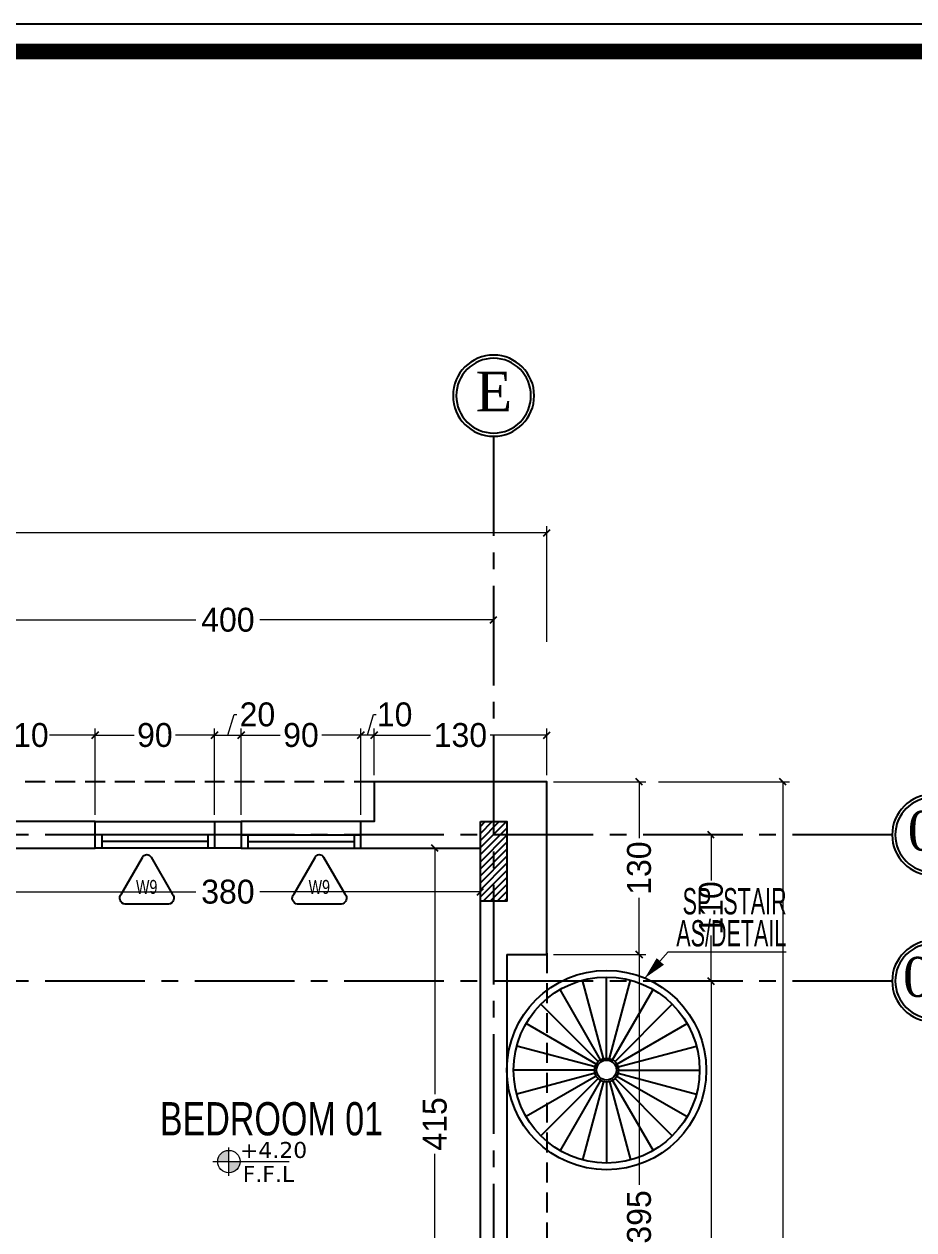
# Model space of a CAD drawing. Header units: centimetres. Extents: x 7997 to 116674, y 1017 to 13844.
# Drawn here: x 39630 to 40299, y 9865 to 10772 of the extents above; entities that cross this region are included whole.
import ezdxf
from ezdxf.enums import TextEntityAlignment as Align

# ---------------------------------------------------------------- set-up
doc = ezdxf.new("R2010")
doc.units = ezdxf.units.CM
doc.header["$LTSCALE"] = 200
doc.header["$PDMODE"] = 2
doc.linetypes.add('A-106-Typical Floor Plan$0$HIDDEN', pattern=[0.375, 0.25, -0.125])
doc.linetypes.add('CENTER2', pattern=[1.125, 0.75, -0.125, 0.125, -0.125])
for name, color, linetype in [('$0$GRID', 9, 'Continuous'), ('$0$GRID @ 1', 9, 'Continuous'), ('AXIS', 9, 'CENTER2'), ('COL', 1, 'Continuous'), ('DIM', 11, 'Continuous'), ('ELE', 6, 'Continuous'), ('ELE-COLUM', 7, 'Continuous'), ('STAIRS', 7, 'Continuous'), ('STEP', 7, 'Continuous'), ('WIN', 6, 'Continuous'), ('WINDOR', 6, 'Continuous')]:
    doc.layers.add(name, color=color, linetype=linetype)
for name, color, linetype, lineweight in [('HA', 251, 'Continuous', 0), ('HATCH', 8, 'Continuous', 5), ('TEXT', 6, 'Continuous', 18), ('WALL', 3, 'Continuous', 25)]:
    doc.layers.add(name, color=color, linetype=linetype, lineweight=lineweight)
doc.styles.add('$0$GRID', font='times.ttf', dxfattribs={"height": 40})
doc.styles.add('sheet notes', font='verdana.ttf')
doc.styles.add('style8', font='swisscl.ttf', dxfattribs={"width": 0.8})
doc.styles.add('SWISS', font='swisscl.ttf')
doc.styles.add('T1', font='times.ttf')
doc.styles.add('T2', font='')
doc.styles.get('T2').set_extended_font_data('Elisia')
doc.dimstyles.new('NORMAL', dxfattribs={"dimtxt": 18, "dimasz": 5, "dimexe": 5, "dimexo": 5, "dimgap": 1, "dimtad": 0, "dimdec": 0, "dimdsep": 46, "dimtxsty": 'T2', "dimblk1": 'OBLIQUE', "dimblk2": 'OBLIQUE', "dimsah": 1, "dimcen": 0.09, "dimclrd": 4, "dimclre": 4, "dimclrt": 6, "dimadec": 0, "dimazin": 0, "dimtfac": 1, "dimtdec": 0, "dimtofl": 0, "dimtmove": 1, "dimatfit": 2, "dimldrblk": 'OPEN30', "dimfxl": 0, "dimtolj": 1, "dimtzin": 0, "dimlwd": 5, "dimlwe": 5, "dimarcsym": 0})

# ---------------------------------------------------------------- blocks, each defined once
blk = doc.blocks.new('SDF')
at = {"layer": 'TEXT'}
h = blk.add_hatch(color=256, dxfattribs=at)
h.paths.add_polyline_path([(0, 0), (-11.2, 0, -0.414214), (0, 11.3)])
h.paths.add_polyline_path([(0, 0), (11.2, 0, -0.414214), (0, -11.2)])
for p, q in [((0, -14.2), (0, 14.2)), ((-16.1, 0), (60.5, 0))]:
    blk.add_line(p, q, dxfattribs=at)
blk.add_circle((0, 0), 11.2, dxfattribs=at)
blk = doc.blocks.new('_OBLIQUE')
at = {"color": 0, "linetype": 'ByBlock'}
blk.add_line((-0.5, -0.5), (0.5, 0.5), dxfattribs=at)
blk = doc.blocks.new('*D58')
at = {"layer": 'Defpoints', "color": 0, "transparency": 16777216}
for p in [(39938.77, 10152), (39973, 10152), (39973, 9737)]:
    blk.add_point(p, dxfattribs=at)
at = {"layer": 'DIM', "color": 4, "lineweight": 5, "transparency": 16777216}
for p, q in [((39968, 10152), (39933.77, 10152)), ((39938.77, 10152), (39938.77, 9966.93)), ((39938.77, 9737), (39938.77, 9922.07)), ((39968, 9737), (39933.77, 9737))]:
    blk.add_line(p, q, dxfattribs=at)
at = {"layer": 'DIM', "color": 4, "lineweight": 5, "transparency": 16777216, "xscale": 5, "yscale": 5, "zscale": 5}
for p, rotation in [((39938.77, 10152), 90), ((39938.77, 9737), 270)]:
    blk.add_blockref('_OBLIQUE', p, dxfattribs=dict(at, rotation=rotation))
at = {"layer": 'DIM', "color": 6, "transparency": 16777216, "insert": (39938.77, 9944.5), "char_height": 18, "attachment_point": 5, "rotation": 90, "style": 'T2'}
blk.add_mtext('\\A1;415', dxfattribs=at)
blk = doc.blocks.new('_Open30')
at = {"color": 0, "linetype": 'ByBlock', "lineweight": -2}
for p, q in [((-1, 0.27), (0, 0)), ((0, 0), (-1, -0.27)), ((0, 0), (-1, 0))]:
    blk.add_line(p, q, dxfattribs=at)
blk = doc.blocks.new('*D59')
at = {"layer": 'Defpoints', "color": 0, "transparency": 16777216}
for p in [(39593, 10152), (39973, 10152), (39973, 10119.16)]:
    blk.add_point(p, dxfattribs=at)
at = {"layer": 'DIM', "color": 4, "lineweight": 5, "transparency": 16777216}
for p, q in [((39593, 10147), (39593, 10114.16)), ((39973, 10147), (39973, 10114.16)), ((39593, 10119.16), (39758.86, 10119.16)), ((39973, 10119.16), (39807.14, 10119.16))]:
    blk.add_line(p, q, dxfattribs=at)
at = {"layer": 'DIM', "color": 4, "lineweight": 5, "transparency": 16777216, "xscale": 5, "yscale": 5, "zscale": 5, "rotation": 180}
blk.add_blockref('_OBLIQUE', (39593, 10119.16), dxfattribs=at)
at = {"layer": 'DIM', "color": 4, "lineweight": 5, "transparency": 16777216, "xscale": 5, "yscale": 5, "zscale": 5}
blk.add_blockref('_OBLIQUE', (39973, 10119.16), dxfattribs=at)
at = {"layer": 'DIM', "color": 6, "transparency": 16777216, "insert": (39783, 10119.16), "char_height": 18, "attachment_point": 5, "style": 'T2'}
blk.add_mtext('\\A1;380', dxfattribs=at)
blk = doc.blocks.new('*D481')
at = {"layer": 'Defpoints', "color": 0, "transparency": 16777216}
for p in [(39683, 10237.04), (39573, 10172), (39683, 10172)]:
    blk.add_point(p, dxfattribs=at)
at = {"layer": 'DIM', "color": 4, "lineweight": 5, "transparency": 16777216}
for p, q in [((39573, 10177), (39573, 10242.04)), ((39573, 10237.04), (39607.29, 10237.04)), ((39683, 10237.04), (39648.71, 10237.04)), ((39683, 10177), (39683, 10242.04))]:
    blk.add_line(p, q, dxfattribs=at)
at = {"layer": 'DIM', "color": 4, "lineweight": 5, "transparency": 16777216, "xscale": 5, "yscale": 5, "zscale": 5, "rotation": 180}
blk.add_blockref('_OBLIQUE', (39573, 10237.04), dxfattribs=at)
at = {"layer": 'DIM', "color": 4, "lineweight": 5, "transparency": 16777216, "xscale": 5, "yscale": 5, "zscale": 5}
blk.add_blockref('_OBLIQUE', (39683, 10237.04), dxfattribs=at)
at = {"layer": 'DIM', "color": 6, "transparency": 16777216, "insert": (39628, 10237.04), "char_height": 18, "attachment_point": 5, "style": 'T2'}
blk.add_mtext('\\A1;110', dxfattribs=at)
blk = doc.blocks.new('*D482')
at = {"layer": 'Defpoints', "color": 0, "transparency": 16777216}
for p in [(39773, 10237.04), (39683, 10172), (39773, 10172)]:
    blk.add_point(p, dxfattribs=at)
at = {"layer": 'DIM', "color": 4, "lineweight": 5, "transparency": 16777216}
for p, q in [((39683, 10177), (39683, 10242.04)), ((39683, 10237.04), (39712.43, 10237.04)), ((39773, 10237.04), (39743.57, 10237.04)), ((39773, 10177), (39773, 10242.04))]:
    blk.add_line(p, q, dxfattribs=at)
at = {"layer": 'DIM', "color": 4, "lineweight": 5, "transparency": 16777216, "xscale": 5, "yscale": 5, "zscale": 5, "rotation": 180}
blk.add_blockref('_OBLIQUE', (39683, 10237.04), dxfattribs=at)
at = {"layer": 'DIM', "color": 4, "lineweight": 5, "transparency": 16777216, "xscale": 5, "yscale": 5, "zscale": 5}
blk.add_blockref('_OBLIQUE', (39773, 10237.04), dxfattribs=at)
at = {"layer": 'DIM', "color": 6, "transparency": 16777216, "insert": (39728, 10237.04), "char_height": 18, "attachment_point": 5, "style": 'T2'}
blk.add_mtext('\\A1;90', dxfattribs=at)
blk = doc.blocks.new('*D483')
at = {"layer": 'Defpoints', "color": 0, "transparency": 16777216}
for p in [(39793, 10237.04), (39773, 10172), (39793, 10172)]:
    blk.add_point(p, dxfattribs=at)
at = {"layer": 'DIM', "color": 4, "lineweight": 5, "transparency": 16777216}
for p, q in [((39783, 10237.04), (39787.65, 10252.54)), ((39787.65, 10252.54), (39789.65, 10252.54)), ((39773, 10177), (39773, 10242.04)), ((39773, 10237.04), (39793, 10237.04)), ((39793, 10177), (39793, 10242.04))]:
    blk.add_line(p, q, dxfattribs=at)
at = {"layer": 'DIM', "color": 4, "lineweight": 5, "transparency": 16777216, "xscale": 5, "yscale": 5, "zscale": 5, "rotation": 180}
blk.add_blockref('_OBLIQUE', (39773, 10237.04), dxfattribs=at)
at = {"layer": 'DIM', "color": 4, "lineweight": 5, "transparency": 16777216, "xscale": 5, "yscale": 5, "zscale": 5}
blk.add_blockref('_OBLIQUE', (39793, 10237.04), dxfattribs=at)
at = {"layer": 'DIM', "color": 6, "transparency": 16777216, "insert": (39805.22, 10252.54), "char_height": 18, "attachment_point": 5, "style": 'T2'}
blk.add_mtext('\\A1;20', dxfattribs=at)
blk = doc.blocks.new('*D484')
at = {"layer": 'Defpoints', "color": 0, "transparency": 16777216}
for p in [(39883, 10237.04), (39793, 10172), (39883, 10172)]:
    blk.add_point(p, dxfattribs=at)
at = {"layer": 'DIM', "color": 4, "lineweight": 5, "transparency": 16777216}
for p, q in [((39793, 10177), (39793, 10242.04)), ((39793, 10237.04), (39822.43, 10237.04)), ((39883, 10237.04), (39853.57, 10237.04)), ((39883, 10177), (39883, 10242.04))]:
    blk.add_line(p, q, dxfattribs=at)
at = {"layer": 'DIM', "color": 4, "lineweight": 5, "transparency": 16777216, "xscale": 5, "yscale": 5, "zscale": 5, "rotation": 180}
blk.add_blockref('_OBLIQUE', (39793, 10237.04), dxfattribs=at)
at = {"layer": 'DIM', "color": 4, "lineweight": 5, "transparency": 16777216, "xscale": 5, "yscale": 5, "zscale": 5}
blk.add_blockref('_OBLIQUE', (39883, 10237.04), dxfattribs=at)
at = {"layer": 'DIM', "color": 6, "transparency": 16777216, "insert": (39838, 10237.04), "char_height": 18, "attachment_point": 5, "style": 'T2'}
blk.add_mtext('\\A1;90', dxfattribs=at)
blk = doc.blocks.new('*D485')
at = {"layer": 'Defpoints', "color": 0, "transparency": 16777216}
for p in [(40023, 10237.04), (39893, 10202), (40023, 10202)]:
    blk.add_point(p, dxfattribs=at)
at = {"layer": 'DIM', "color": 4, "lineweight": 5, "transparency": 16777216}
for p, q in [((39893, 10207), (39893, 10242.04)), ((39893, 10237.04), (39935.57, 10237.04)), ((40023, 10237.04), (39980.43, 10237.04)), ((40023, 10207), (40023, 10242.04))]:
    blk.add_line(p, q, dxfattribs=at)
at = {"layer": 'DIM', "color": 4, "lineweight": 5, "transparency": 16777216, "xscale": 5, "yscale": 5, "zscale": 5, "rotation": 180}
blk.add_blockref('_OBLIQUE', (39893, 10237.04), dxfattribs=at)
at = {"layer": 'DIM', "color": 4, "lineweight": 5, "transparency": 16777216, "xscale": 5, "yscale": 5, "zscale": 5}
blk.add_blockref('_OBLIQUE', (40023, 10237.04), dxfattribs=at)
at = {"layer": 'DIM', "color": 6, "transparency": 16777216, "insert": (39958, 10237.04), "char_height": 18, "attachment_point": 5, "style": 'T2'}
blk.add_mtext('\\A1;130', dxfattribs=at)
blk = doc.blocks.new('*D794')
at = {"layer": 'Defpoints', "color": 0, "transparency": 16777216}
for p in [(40023, 10202), (40023, 10072), (40092.53, 10072)]:
    blk.add_point(p, dxfattribs=at)
at = {"layer": 'DIM', "color": 4, "lineweight": 5, "transparency": 16777216}
for p, q in [((40028, 10202), (40097.53, 10202)), ((40092.53, 10202), (40092.53, 10159.43)), ((40092.53, 10072), (40092.53, 10114.57)), ((40028, 10072), (40097.53, 10072))]:
    blk.add_line(p, q, dxfattribs=at)
at = {"layer": 'DIM', "color": 4, "lineweight": 5, "transparency": 16777216, "xscale": 5, "yscale": 5, "zscale": 5}
for p, rotation in [((40092.53, 10202), 90), ((40092.53, 10072), 270)]:
    blk.add_blockref('_OBLIQUE', p, dxfattribs=dict(at, rotation=rotation))
at = {"layer": 'DIM', "color": 6, "transparency": 16777216, "insert": (40092.53, 10137), "char_height": 18, "attachment_point": 5, "rotation": 90, "style": 'T2'}
blk.add_mtext('\\A1;130', dxfattribs=at)
blk = doc.blocks.new('*D795')
at = {"layer": 'Defpoints', "color": 0, "transparency": 16777216}
for p in [(40023, 10072), (39993, 9677), (40092.53, 9677)]:
    blk.add_point(p, dxfattribs=at)
at = {"layer": 'DIM', "color": 4, "lineweight": 5, "transparency": 16777216}
for p, q in [((40028, 10072), (40097.53, 10072)), ((40092.53, 10072), (40092.53, 9898.64)), ((40092.53, 9677), (40092.53, 9850.36)), ((39998, 9677), (40097.53, 9677))]:
    blk.add_line(p, q, dxfattribs=at)
at = {"layer": 'DIM', "color": 4, "lineweight": 5, "transparency": 16777216, "xscale": 5, "yscale": 5, "zscale": 5}
for p, rotation in [((40092.53, 10072), 90), ((40092.53, 9677), 270)]:
    blk.add_blockref('_OBLIQUE', p, dxfattribs=dict(at, rotation=rotation))
at = {"layer": 'DIM', "color": 6, "transparency": 16777216, "insert": (40092.53, 9874.5), "char_height": 18, "attachment_point": 5, "rotation": 90, "style": 'T2'}
blk.add_mtext('\\A1;395', dxfattribs=at)
blk = doc.blocks.new('*D976')
at = {"layer": 'Defpoints', "color": 0, "transparency": 16777216}
for p in [(39883, 10237.04), (39883, 10202), (39893, 10202)]:
    blk.add_point(p, dxfattribs=at)
at = {"layer": 'DIM', "color": 4, "lineweight": 5, "transparency": 16777216}
for p, q in [((39888, 10237.04), (39892.65, 10252.54)), ((39892.65, 10252.54), (39894.65, 10252.54)), ((39883, 10207), (39883, 10242.04)), ((39893, 10237.04), (39883, 10237.04)), ((39893, 10207), (39893, 10242.04))]:
    blk.add_line(p, q, dxfattribs=at)
at = {"layer": 'DIM', "color": 4, "lineweight": 5, "transparency": 16777216, "xscale": 5, "yscale": 5, "zscale": 5, "rotation": 180}
blk.add_blockref('_OBLIQUE', (39883, 10237.04), dxfattribs=at)
at = {"layer": 'DIM', "color": 4, "lineweight": 5, "transparency": 16777216, "xscale": 5, "yscale": 5, "zscale": 5}
blk.add_blockref('_OBLIQUE', (39893, 10237.04), dxfattribs=at)
at = {"layer": 'DIM', "color": 6, "transparency": 16777216, "insert": (39908.51, 10252.54), "char_height": 18, "attachment_point": 5, "style": 'T2'}
blk.add_mtext('\\A1;10', dxfattribs=at)
blk = doc.blocks.new('06-FF COLUMNS-Essa', base_point=(38719.86, 8657))
at = {"layer": 'COL', "ltscale": 0.05}
h = blk.add_hatch(dxfattribs=at)
h.set_pattern_fill('ANSI31', color=8, scale=30)
h.set_pattern_definition([(45, (-33014.8116, -54636.4848), (-2.65165043, 2.65165043), [])])
h.paths.add_polyline_path([(39739.86, 10172), (39759.86, 10172), (39759.86, 10112), (39739.86, 10112)])
at = {"layer": 'COL'}
blk.add_lwpolyline([(39739.86, 10172), (39759.86, 10172), (39759.86, 10112), (39739.86, 10112)], close=True, dxfattribs=at)
blk = doc.blocks.new('03-FIRST FLOOR PLAN-selattin', base_point=(31015.73, 25621.5))
at = {"layer": 'ELE'}
for radius in [9, 7.5]:
    blk.add_circle((31060.74, 25404.5), radius, dxfattribs=at)
at = {"layer": 'ELE-COLUM', "linetype": 'ByBlock'}
blk.add_lwpolyline([(31089.57, 25473.75, 0, 7.41, 0), (31101.2, 25486.25, 7.41, 7.41, 0)], format="xyseb", dxfattribs=at)
at = {"layer": 'HATCH', "linetype": 'ByBlock'}
for p, q in [((31089.57, 25473.75), (31107.06, 25493.39)), ((31107.06, 25493.39), (31196.03, 25493.39))]:
    blk.add_line(p, q, dxfattribs=at)
at = {"layer": 'STAIRS'}
for p, q in [((31058.41, 25413.2), (31042.62, 25472.12)), ((31060.74, 25413.5), (31060.74, 25474.51)), ((31063.07, 25413.2), (31078.86, 25472.12)), ((31056.24, 25412.3), (31025.73, 25465.13)), ((31065.24, 25412.3), (31095.74, 25465.13)), ((31054.37, 25410.87), (31011.23, 25454.01)), ((31067.1, 25410.87), (31110.24, 25454.01)), ((31052.94, 25409), (31000.11, 25439.51)), ((31068.53, 25409), (31121.37, 25439.51)), ((31052.04, 25406.83), (30993.11, 25422.62)), ((31069.43, 25406.83), (31128.36, 25422.62)), ((31051.74, 25404.5), (30990.73, 25404.5)), ((31052.04, 25402.17), (30993.11, 25386.38)), ((31052.94, 25400), (31000.11, 25369.5)), ((31054.37, 25398.14), (31011.23, 25355)), ((31056.24, 25396.71), (31025.73, 25343.87)), ((31065.24, 25396.71), (31095.74, 25343.87)), ((31067.1, 25398.14), (31110.24, 25355)), ((31068.53, 25400), (31121.37, 25369.5)), ((31069.43, 25402.17), (31128.36, 25386.38)), ((31069.74, 25404.5), (31130.74, 25404.5)), ((31058.41, 25395.81), (31042.62, 25336.88)), ((31060.74, 25395.5), (31060.74, 25334.49)), ((31063.07, 25395.81), (31078.86, 25336.88))]:
    blk.add_line(p, q, dxfattribs=at)
at = {"layer": 'WALL'}
for p, q in [((30675.73, 25591.5), (30565.73, 25591.5)), ((30675.73, 25571.5), (30675.73, 25591.5)), ((30765.73, 25591.5), (30765.73, 25571.5)), ((30765.73, 25591.5), (30785.73, 25591.5)), ((30785.73, 25591.5), (30785.73, 25571.5)), ((30875.73, 25571.5), (30875.73, 25591.5)), ((30585.73, 25571.5), (30675.73, 25571.5)), ((30785.73, 25571.5), (30765.73, 25571.5)), ((30875.73, 25571.5), (30965.73, 25571.5)), ((30965.73, 25156.5), (30965.73, 25571.5)), ((30985.73, 25491.5), (30985.73, 25096.5))]:
    blk.add_line(p, q, dxfattribs=at)
at = {"layer": 'WALL', "color": 8, "linetype": 'A-106-Typical Floor Plan$0$HIDDEN', "ltscale": 0.3}
blk.add_line((31015.73, 25492.44), (31015.73, 24206.5), dxfattribs=at)
blk.add_lwpolyline([(30885.73, 25621.5), (30535.73, 25621.5), (30535.73, 25511.5), (29945.73, 25511.5)], dxfattribs=at)
at = {"layer": 'WALL'}
blk.add_lwpolyline([(30985.73, 25491.5), (31015.73, 25491.5), (31015.73, 25621.5), (30885.73, 25621.5), (30885.73, 25591.5), (30875.73, 25591.5)], dxfattribs=at)
at = {"layer": 'WIN'}
for radius in [75.01, 70.01]:
    blk.add_circle((31060.74, 25404.5), radius, dxfattribs=at)
at = {"layer": 'WINDOR'}
for p, q in [((30675.73, 25591.5), (30765.73, 25591.5)), ((30875.73, 25591.5), (30785.73, 25591.5)), ((30765.73, 25581.5), (30675.73, 25581.5)), ((30680.73, 25581.5), (30680.73, 25571.5)), ((30760.73, 25581.5), (30760.73, 25571.5)), ((30785.73, 25581.5), (30875.73, 25581.5)), ((30790.73, 25581.5), (30790.73, 25571.5)), ((30870.73, 25581.5), (30870.73, 25571.5)), ((30765.73, 25571.5), (30675.73, 25571.5)), ((30760.73, 25576.5), (30680.73, 25576.5)), ((30785.73, 25571.5), (30875.73, 25571.5)), ((30790.73, 25576.5), (30870.73, 25576.5))]:
    blk.add_line(p, q, dxfattribs=at)
at = {"color": 6, "ltscale": 2}
blk.add_blockref('06-FF COLUMNS-Essa', (29945.73, 24076.5), dxfattribs=at)
at = {"layer": 'TEXT', "style": 'style8', "width": 0.8}
for s, p in [('SP. STAIR', (31117.97, 25521.7)), ('AS/DETAIL', (31113.22, 25497.58))]:
    blk.add_text(s, height=19.753, dxfattribs=at).set_placement(p)
at = {"layer": 'TEXT', "style": 'style8'}
blk.add_text('BEDROOM 01', height=25, dxfattribs=at).set_placement((30724.51, 25355.38))
blk = doc.blocks.new('08-TITLE SHEET-selattin', base_point=(45714.8, -203081.4))
at = {"color": 0}
blk.add_lwpolyline([(51244.8, -203081.4), (45714.8, -203081.4), (45714.8, -206921.4), (51244.8, -206921.4)], close=True, dxfattribs=at)
at = {"color": 0, "linetype": 'ByBlock', "const_width": 17}
blk.add_lwpolyline([(45744.3, -206891.9), (51215.3, -206891.9), (51215.3, -203110.8), (45744.3, -203110.8)], close=True, dxfattribs=at)
at = {"layer": 'HA', "ltscale": 1.2}
blk.add_lwpolyline([(45714.8, -203081.4), (51244.8, -203081.4), (51244.8, -206921.4), (45714.8, -206921.4)], close=True, dxfattribs=at)
blk = doc.blocks.new('*D1682')
at = {"layer": 'Defpoints', "color": 0, "transparency": 16777216}
for p in [(37818.06, 7323.78), (38218.06, 7323.78), (38218.06, 7323.78)]:
    blk.add_point(p, dxfattribs=at)
at = {"layer": 'DIM', "color": 4, "lineweight": 5, "transparency": 16777216}
for p, q in [((37818.06, 7323.78), (37993.91, 7323.78)), ((38218.06, 7323.78), (38042.2, 7323.78))]:
    blk.add_line(p, q, dxfattribs=at)
at = {"layer": 'DIM', "color": 4, "lineweight": 5, "transparency": 16777216, "xscale": 5, "yscale": 5, "zscale": 5, "rotation": 180}
blk.add_blockref('_OBLIQUE', (37818.06, 7323.78), dxfattribs=at)
at = {"layer": 'DIM', "color": 4, "lineweight": 5, "transparency": 16777216, "xscale": 5, "yscale": 5, "zscale": 5}
blk.add_blockref('_OBLIQUE', (38218.06, 7323.78), dxfattribs=at)
at = {"layer": 'DIM', "color": 6, "transparency": 16777216, "insert": (38018.06, 7323.78), "char_height": 18, "attachment_point": 5, "style": 'T2'}
blk.add_mtext('\\A1;400', dxfattribs=at)
blk = doc.blocks.new('*D1691')
at = {"layer": 'Defpoints', "color": 0, "transparency": 16777216}
for p in [(38381.69, 7052), (38381.69, 7052), (38381.69, 6597)]:
    blk.add_point(p, dxfattribs=at)
at = {"layer": 'DIM', "color": 4, "lineweight": 5, "transparency": 16777216}
for p, q in [((38381.69, 7052), (38381.69, 6848.64)), ((38381.69, 6597), (38381.69, 6800.36))]:
    blk.add_line(p, q, dxfattribs=at)
at = {"layer": 'DIM', "color": 4, "lineweight": 5, "transparency": 16777216, "xscale": 5, "yscale": 5, "zscale": 5}
for p, rotation in [((38381.69, 7052), 90), ((38381.69, 6597), 270)]:
    blk.add_blockref('_OBLIQUE', p, dxfattribs=dict(at, rotation=rotation))
at = {"layer": 'DIM', "color": 6, "transparency": 16777216, "insert": (38381.69, 6824.5), "char_height": 18, "attachment_point": 5, "rotation": 90, "style": 'T2'}
blk.add_mtext('\\A1;455', dxfattribs=at)
blk = doc.blocks.new('*D1692')
at = {"layer": 'Defpoints', "color": 0, "transparency": 16777216}
for p in [(38381.69, 7162), (38381.69, 7162), (38381.69, 7052)]:
    blk.add_point(p, dxfattribs=at)
at = {"layer": 'DIM', "color": 4, "lineweight": 5, "transparency": 16777216}
for p, q in [((38381.69, 7162), (38381.69, 7127.72)), ((38381.69, 7052), (38381.69, 7086.29))]:
    blk.add_line(p, q, dxfattribs=at)
at = {"layer": 'DIM', "color": 4, "lineweight": 5, "transparency": 16777216, "xscale": 5, "yscale": 5, "zscale": 5}
for p, rotation in [((38381.69, 7162), 90), ((38381.69, 7052), 270)]:
    blk.add_blockref('_OBLIQUE', p, dxfattribs=dict(at, rotation=rotation))
at = {"layer": 'DIM', "color": 6, "transparency": 16777216, "insert": (38381.69, 7107), "char_height": 18, "attachment_point": 5, "rotation": 90, "style": 'T2'}
blk.add_mtext('\\A1;110', dxfattribs=at)
blk = doc.blocks.new('*D1699')
at = {"layer": 'Defpoints', "color": 0, "transparency": 16777216}
for p in [(38258.06, 7389.21), (37158.06, 7302.34), (38258.06, 7302.34)]:
    blk.add_point(p, dxfattribs=at)
at = {"layer": 'DIM', "color": 4, "lineweight": 5, "transparency": 16777216}
for p, q in [((37158.06, 7307.34), (37158.06, 7394.21)), ((37158.06, 7389.21), (37590.71, 7389.21)), ((38258.06, 7389.21), (37674.53, 7389.21)), ((38258.06, 7307.34), (38258.06, 7394.21))]:
    blk.add_line(p, q, dxfattribs=at)
at = {"layer": 'DIM', "color": 4, "lineweight": 5, "transparency": 16777216, "xscale": 5, "yscale": 5, "zscale": 5, "rotation": 180}
blk.add_blockref('_OBLIQUE', (37158.06, 7389.21), dxfattribs=at)
at = {"layer": 'DIM', "color": 4, "lineweight": 5, "transparency": 16777216, "xscale": 5, "yscale": 5, "zscale": 5}
blk.add_blockref('_OBLIQUE', (38258.06, 7389.21), dxfattribs=at)
at = {"layer": 'DIM', "color": 6, "transparency": 16777216, "insert": (37632.62, 7389.21), "char_height": 30, "attachment_point": 5, "style": 'T1'}
blk.add_mtext('\\A1;1100', dxfattribs=at)
blk = doc.blocks.new('*D1701')
at = {"layer": 'Defpoints', "color": 0, "transparency": 16777216}
for p in [(38337.09, 7202), (38435.75, 7202), (38337.09, 5657)]:
    blk.add_point(p, dxfattribs=at)
at = {"layer": 'DIM', "color": 4, "lineweight": 5, "transparency": 16777216}
for p, q in [((38342.09, 7202), (38440.75, 7202)), ((38435.75, 7202), (38435.75, 6470.74)), ((38435.75, 5657), (38435.75, 6388.26)), ((38342.09, 5657), (38440.75, 5657))]:
    blk.add_line(p, q, dxfattribs=at)
at = {"layer": 'DIM', "color": 4, "lineweight": 5, "transparency": 16777216, "xscale": 5, "yscale": 5, "zscale": 5}
for p, rotation in [((38435.75, 7202), 90), ((38435.75, 5657), 270)]:
    blk.add_blockref('_OBLIQUE', p, dxfattribs=dict(at, rotation=rotation))
at = {"layer": 'DIM', "color": 6, "transparency": 16777216, "insert": (38435.75, 6429.5), "char_height": 30, "attachment_point": 5, "rotation": 90, "style": 'T1'}
blk.add_mtext('\\A1;1545', dxfattribs=at)
blk = doc.blocks.new('*U1678')
at = {"layer": '$0$GRID', "linetype": 'ByBlock', "ltscale": 100}
for radius in [40.7, 37.5]:
    blk.add_circle((0, 0), radius, dxfattribs=at)
at = {"layer": '$0$GRID', "style": '$0$GRID'}
blk.add_attdef('A1', text='', height=40, dxfattribs=at).set_placement((0, 4.2), align=Align.MIDDLE_CENTER)
blk = doc.blocks.new('*U1729')
at = {"layer": '$0$GRID', "linetype": 'Continuous'}
ref = blk.add_blockref('*U1678', (38218.06, 7492.49), dxfattribs=dict(at, xscale=-0.75, yscale=0.75, zscale=0.75))
ref.add_attrib('A1', 'E', dxfattribs={"layer": '$0$GRID @ 1', "height": 30, "style": '$0$GRID'}).set_placement((38218.21, 7495.61), align=Align.MIDDLE_CENTER)
blk = doc.blocks.new('*U1730')
at = {"layer": '$0$GRID', "linetype": 'Continuous'}
ref = blk.add_blockref('*U1678', (38548.55, 7162), dxfattribs=dict(at, xscale=-0.75, yscale=0.75, zscale=0.75))
ref.add_attrib('A1', '01', dxfattribs={"layer": '$0$GRID @ 1', "height": 30, "style": '$0$GRID'}).set_placement((38552.35, 7165.12), align=Align.MIDDLE_CENTER)
blk = doc.blocks.new('*U1731')
at = {"layer": '$0$GRID', "linetype": 'Continuous'}
ref = blk.add_blockref('*U1678', (38548.55, 7052), dxfattribs=dict(at, xscale=-0.75, yscale=0.75, zscale=0.75))
ref.add_attrib('A1', '02', dxfattribs={"layer": '$0$GRID @ 1', "height": 30, "style": '$0$GRID'}).set_placement((38548.78, 7055.12), align=Align.MIDDLE_CENTER)
blk = doc.blocks.new('09-GRID LINE PLAN-Essa', base_point=(37178.06, 7462))
at = {"layer": 'AXIS', "ltscale": 0.5}
for p, q in [((38218.06, 7462), (38218.06, 5332)), ((38518.06, 7162), (36878.06, 7162)), ((38518.06, 7052), (36878.06, 7052))]:
    blk.add_line(p, q, dxfattribs=at)
at = {"layer": 'COL', "linetype": 'Continuous'}
for name in ['*U1729', '*U1730', '*U1731']:
    blk.add_blockref(name, (0, 0), dxfattribs=at)
at = {"layer": 'DIM'}
dim = blk.add_linear_dim(base=(38258.06, 7389.21), p1=(37158.06, 7302.34), p2=(38258.06, 7302.34), dimstyle='NORMAL', override={"dimtxt": 30, "dimtxsty": 'T1'}, dxfattribs=at)
dim.commit()
dim.dimension.update_dxf_attribs({"geometry": '*D1699', "text_midpoint": (37632.62, 7389.21), "dimtype": 128})
dim = blk.add_linear_dim(base=(38218.06, 7323.78), p1=(37818.06, 7323.78), p2=(38218.06, 7323.78), dimstyle='NORMAL', dxfattribs=at)
dim.commit()
dim.dimension.update_dxf_attribs({"geometry": '*D1682', "text_midpoint": (38018.06, 7323.78)})
dim = blk.add_linear_dim(base=(38435.75, 7202), p1=(38337.09, 5657), p2=(38337.09, 7202), angle=90, dimstyle='NORMAL', override={"dimtxt": 30, "dimtxsty": 'T1'}, dxfattribs=at)
dim.commit()
dim.dimension.update_dxf_attribs({"geometry": '*D1701', "text_midpoint": (38435.75, 6429.5)})
for base, p1, p2, picture, middle in [((38381.69, 7162), (38381.69, 7052), (38381.69, 7162), '*D1692', (38381.69, 7107)), ((38381.69, 7052), (38381.69, 6597), (38381.69, 7052), '*D1691', (38381.69, 6824.5))]:
    dim = blk.add_linear_dim(base=base, p1=p1, p2=p2, angle=90, dimstyle='NORMAL', dxfattribs=at)
    dim.commit()
    dim.dimension.update_dxf_attribs({"geometry": picture, "text_midpoint": middle})

msp = doc.modelspace()

# ---------------------------------------------------------------- linework, layer by layer
at = {"linetype": 'Continuous'}
msp.add_lwpolyline([(37747.796, 8084.0841), (41618.796, 8084.0841), (41618.796, 10772.0841), (37747.796, 10772.0841)], close=True, dxfattribs=at)
at = {"layer": 'STEP'}
for points in [[(39718.6711, 10145.0134, -0.64981449), (39725.1311, 10145.1526), (39740.9819, 10117.6982, -0.61363207), (39738.3455, 10109.7753), (39705.5371, 10109.7753, -0.61363207), (39702.9007, 10117.6982)], [(39848.6032, 10145.0134, -0.64981449), (39855.0631, 10145.1526), (39870.914, 10117.6982, -0.61363207), (39868.2776, 10109.7753), (39835.4691, 10109.7753, -0.61363207), (39832.8328, 10117.6982)]]:
    msp.add_lwpolyline(points, format="xyb", close=True, dxfattribs=at)

# ---------------------------------------------------------------- block references
at = {"layer": 'DIM', "xscale": 0.75, "yscale": 0.75, "zscale": 0.75}
msp.add_blockref('SDF', (39783.7129, 9916.165), dxfattribs=at)

# ---------------------------------------------------------------- texts
at = {"layer": 'TEXT'}
for s, height, style, p in [('W9', 10.45094, 'SWISS', (39713.8075, 10117.6213)), ('W9', 10.45094, 'SWISS', (39843.7396, 10117.6213)), ('+4.20', 12.02739, 'sheet notes', (39792.085, 9918.8911)), ('F.F.L', 12.02739, 'sheet notes', (39794.147, 9900.8106))]:
    msp.add_text(s, height=height, dxfattribs=dict(at, style=style)).set_placement(p)

# ---------------------------------------------------------------- dimensions: what is measured, and where the dimension line sits
at = {"layer": 'DIM'}
for base, p1, p2, picture, middle in [((39792.9995, 10237.0393), (39772.9995, 10172.002), (39792.9995, 10172.002), '*D483', (39790.6495, 10252.5393)), ((39882.9995, 10237.0393), (39892.9995, 10202.002), (39882.9995, 10202.002), '*D976', (39895.6495, 10252.5393)), ((39682.9995, 10237.0393), (39572.9995, 10172.002), (39682.9995, 10172.002), '*D481', (39627.9995, 10237.0393)), ((39772.9995, 10237.0393), (39682.9995, 10172.002), (39772.9995, 10172.002), '*D482', (39727.9995, 10237.0393)), ((39882.9995, 10237.0393), (39792.9995, 10172.002), (39882.9995, 10172.002), '*D484', (39837.9995, 10237.0393)), ((40022.9995, 10237.0393), (39892.9995, 10202.002), (40022.9995, 10202.002), '*D485', (39957.9995, 10237.0393)), ((39972.9995, 10119.1573), (39592.9995, 10152.002), (39972.9995, 10152.002), '*D59', (39782.9995, 10119.1573))]:
    dim = msp.add_linear_dim(base=base, p1=p1, p2=p2, dimstyle='NORMAL', dxfattribs=at)
    dim.commit()
    dim.dimension.update_dxf_attribs({"geometry": picture, "text_midpoint": middle})
for base, p1, p2, picture, middle in [((40092.5252, 10072.002), (40022.9995, 10202.002), (40022.9995, 10072.002), '*D794', (40092.5252, 10137.002)), ((39938.7734, 10152.002), (39972.9995, 9737.002), (39972.9995, 10152.002), '*D58', (39938.7734, 9944.502)), ((40092.5252, 9677.002), (40022.9995, 10072.002), (39992.9995, 9677.002), '*D795', (40092.5252, 9874.502))]:
    dim = msp.add_linear_dim(base=base, p1=p1, p2=p2, angle=90, dimstyle='NORMAL', dxfattribs=at)
    dim.commit()
    dim.dimension.update_dxf_attribs({"geometry": picture, "text_midpoint": middle})

# ---------------------------------------------------------------- next in the draw order: block references
at = {"layer": 'DIM', "linetype": 'Continuous'}
msp.add_blockref('03-FIRST FLOOR PLAN-selattin', (40022.9995, 10202.002), dxfattribs=at)

# ---------------------------------------------------------------- next in the draw order: block references
at = {"layer": 'COL', "linetype": 'Continuous'}
msp.add_blockref('09-GRID LINE PLAN-Essa', (38942.9995, 10462.002), dxfattribs=at)
at = {"layer": 'DIM', "color": 0, "linetype": 'Continuous', "xscale": 0.7000000000000026, "yscale": 0.7000000000000026, "zscale": 0.7000000000000026}
msp.add_blockref('08-TITLE SHEET-selattin', (37747.796, 10772.0841), dxfattribs=at)

doc.saveas('drawing.dxf')
